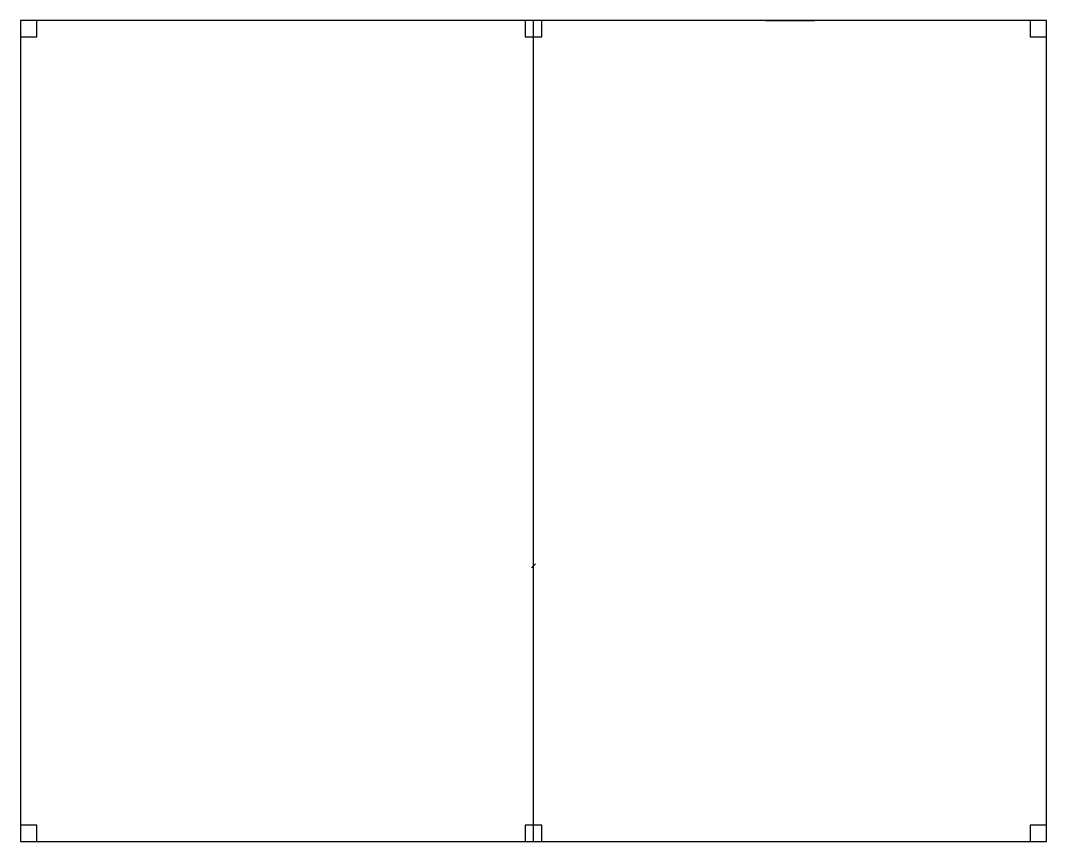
# Model space of a CAD drawing. Header units: metres. Extents: x 0 to 25000, y 0 to 20000.
import ezdxf

# ---------------------------------------------------------------- set-up
doc = ezdxf.new("R2010")
doc.units = ezdxf.units.M
for name, color, linetype in [('COLUMNS_EXPLODED', 2, 'Continuous'), ('DOOR_RAW', 3, 'Continuous'), ('WALL_UNSTRUCTURED', 1, 'Continuous'), ('WINDOW_RAW', 4, 'Continuous')]:
    doc.layers.add(name, color=color, linetype=linetype)

msp = doc.modelspace()

# ---------------------------------------------------------------- linework, layer by layer
at = {"layer": 'COLUMNS_EXPLODED'}
for points in [[(0, 19600), (400, 19600), (400, 20000), (0, 20000), (0, 19600)], [(12300, 19600), (12700, 19600), (12700, 20000), (12300, 20000), (12300, 19600)], [(24600, 19600), (25000, 19600), (25000, 20000), (24600, 20000), (24600, 19600)], [(0, 0), (400, 0), (400, 400), (0, 400), (0, 0)], [(12300, 0), (12700, 0), (12700, 400), (12300, 400), (12300, 0)], [(24600, 0), (25000, 0), (25000, 400), (24600, 400), (24600, 0)]]:
    msp.add_lwpolyline(points, close=True, dxfattribs=at)
at = {"layer": 'DOOR_RAW'}
msp.add_line((12450, 6666.667), (12550, 6766.667), dxfattribs=at)
at = {"layer": 'WALL_UNSTRUCTURED'}
for p, q in [((25000, 20000), (0, 20000)), ((0, 20000), (0, 0)), ((12500, 0), (12500, 20000)), ((25000, 0), (25000, 20000)), ((0, 0), (25000, 0))]:
    msp.add_line(p, q, dxfattribs=at)
at = {"layer": 'WINDOW_RAW'}
for p, q in [((18150, 20000), (19350, 20000)), ((5650, 0), (6850, 0))]:
    msp.add_line(p, q, dxfattribs=at)

doc.saveas('drawing.dxf')
